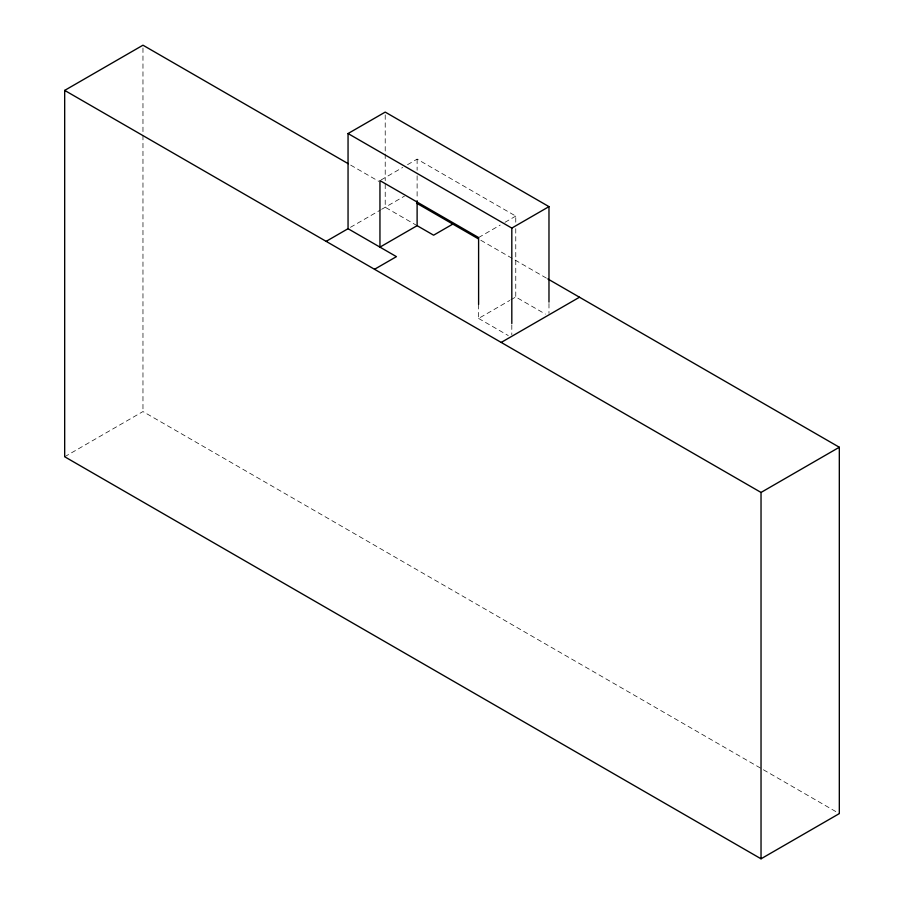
<?xml version="1.0" encoding="UTF-8"?>
<svg xmlns="http://www.w3.org/2000/svg" width="904" height="904" viewBox="0 0 904 904"><rect width="100%" height="100%" fill="white"/><g stroke="black" fill="none" stroke-linecap="round" stroke-linejoin="round"><path stroke-width="0.68" stroke-dasharray="4.52 3.39" d="M381.149 179.907L402.732 167.443M407.534 164.675L417.117 159.138L515.766 216.09L515.766 223.062M350.447 227.322L380.426 210.022M381.624 209.321L404.427 196.157M64.681 456.757L142.968 411.557L839.319 813.6M478.6 237.549L500.183 225.096M504.974 222.316L515.766 216.09M478.6 304.49L478.6 318.434L509.777 300.433M510.975 299.744L515.766 296.975L545.417 314.095M350.673 165.116L378.776 181.342M480.826 240.261L546.604 278.24M417.117 225.672L385.217 207.253L385.217 182.066M478.6 318.434L508.251 335.553M548.977 303.507L548.977 313.338M515.766 228.644L515.766 296.975M511.811 324.965L511.811 334.796M417.117 159.138L417.117 170.223M417.117 175.772L417.117 199.332M385.217 114.887L385.217 152.674M385.217 154.075L385.217 180.664M142.968 48.014L142.968 133.973M142.968 135.385L142.968 411.557"/><path stroke-width="1.36" d="M547.824 278.94L839.319 447.243L839.319 813.6L761.032 858.8L64.681 456.757L64.681 90.4L142.968 45.2L348.232 163.703M374.527 269.29L396.438 256.646L348.051 228.701L348.051 133.543L385.217 112.096L548.977 206.632L548.977 302.106M326.141 241.357L348.051 228.701M452.814 224.09L433.604 235.187L417.117 225.672L379.951 247.131L379.951 180.597L478.6 237.549L478.6 304.49M348.051 133.543L511.811 228.09L548.977 206.632M501.2 342.424L579.487 297.224M64.681 90.4L761.032 492.443L839.319 447.243M416.529 203.14L478.397 238.859M761.032 492.443L761.032 858.8M511.811 228.09L511.811 323.564M417.117 200.722L417.117 225.672"/></g></svg>
